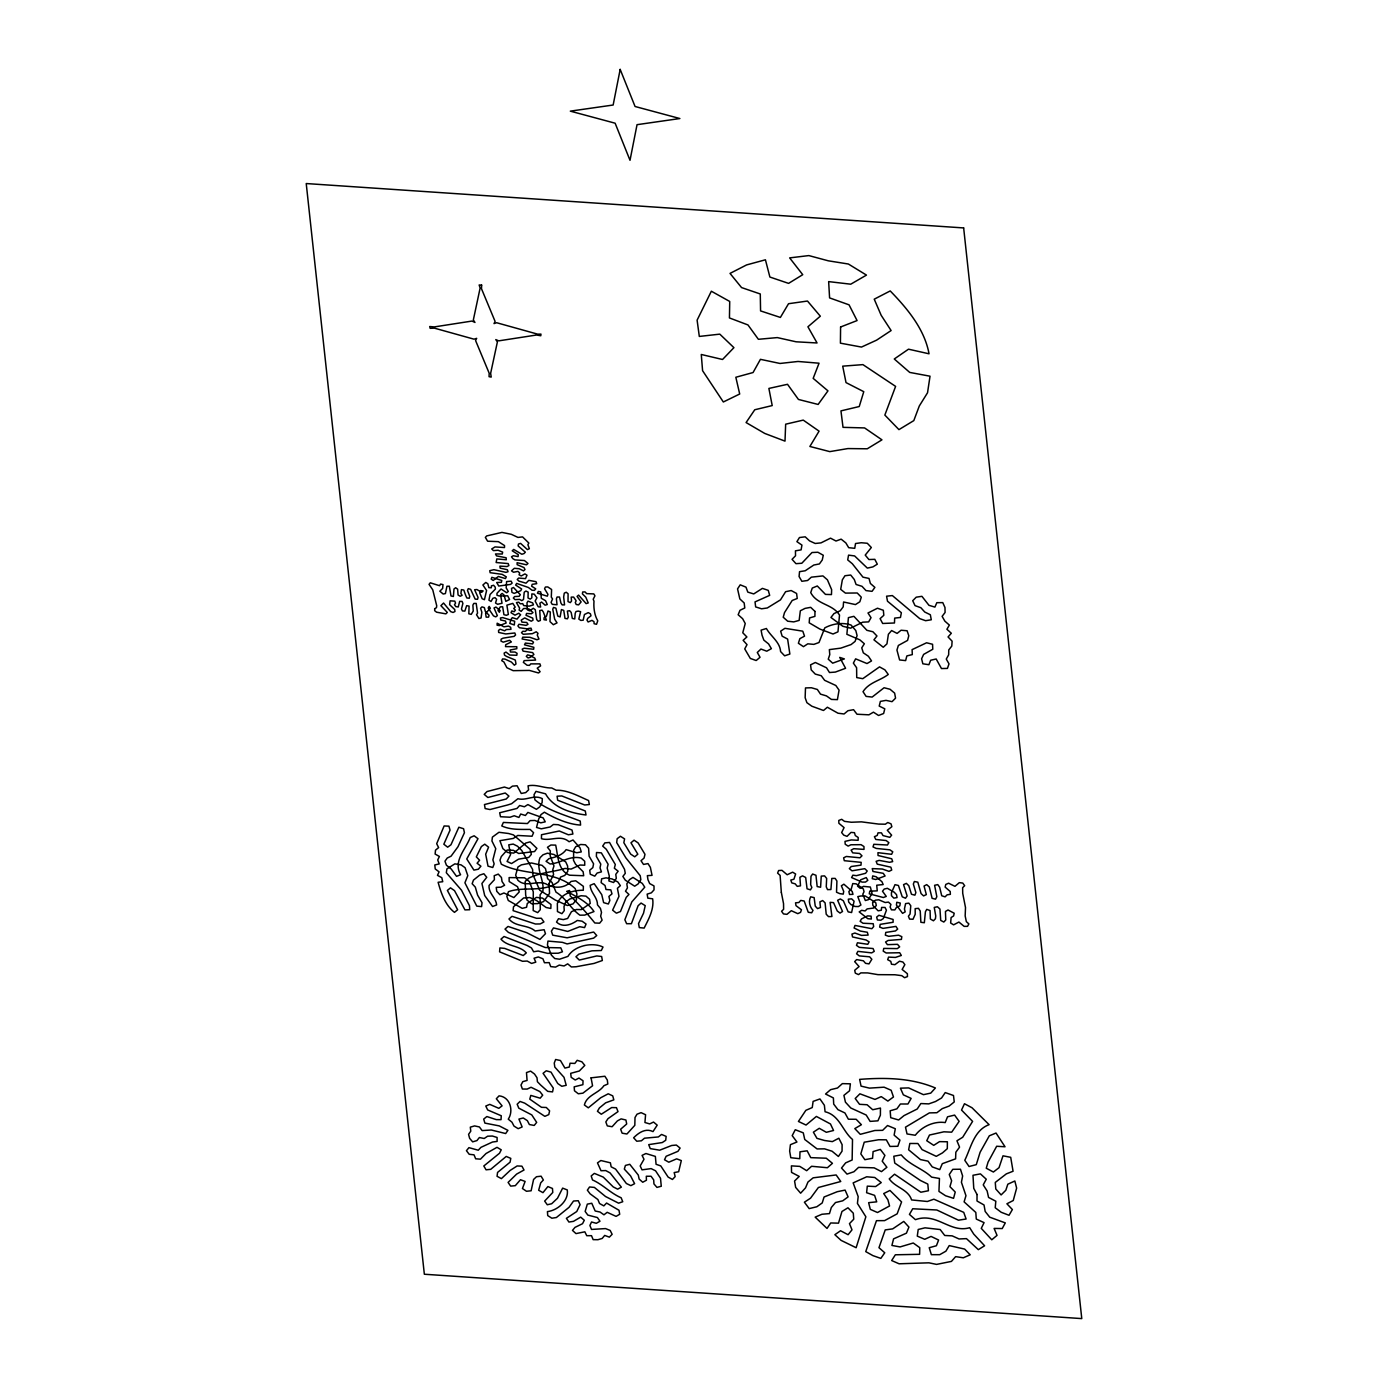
<?xml version="1.0" encoding="UTF-8"?>
<svg xmlns="http://www.w3.org/2000/svg" width="1388" height="1388" viewBox="0 0 1388 1388"><rect width="100%" height="100%" fill="white"/><g stroke="black" fill="none" stroke-linecap="round" stroke-linejoin="round"><path stroke-width="1.5" d="M434.687 608.725L434.687 610.703L436.578 612.195L445.895 613.86L447.283 612.42L440.898 605.671L443.57 603.034L450.701 611.622L453.043 612.472L454.952 611.518L454.726 609.523L449.625 604.648L450.094 600.831L454.796 601.143L455.542 603.121L454.501 604.769L455.837 606.608L458.248 606.972L459.688 601.368L462.065 601.403L462.898 603.381L461.475 608.985L462.447 610.928L464.859 611.084L466.663 605.636L469.075 606.122L468.832 613.791L471.243 614.364L473.239 611.05L472.892 605.116L473.829 603.416L476.205 603.433L477.559 613.114L476.535 614.745L478.912 618.51L481.081 617.955L481.862 612.229L480.578 608.274L481.983 606.868L484.36 607.614L485.366 611.483L489.062 615.266L488.559 617.139L486.164 617.139L485.592 613.305L490.363 608.274L489.183 606.383L488.177 608.031L493.469 615.856L495.724 616.897L497.355 615.665L494.024 607.961L495.95 607.059L500.166 610.547L499.368 612.299L497.997 610.494L500.305 606.851L502.664 606.764L503.931 614.676L506.325 615.283L508.355 614.485L506.88 605.151L512.814 603.398L515.191 607.094L513.751 608.499L515.399 610.165L514.185 611.709L511.825 610.946L511.01 612.698L514.983 615.179L518.748 613.253L520.621 614.763L517.013 619.117L512.276 617.643L511.131 619.239L509.778 623.403L514.289 624.982L514.67 621.234L502.682 617.591L500.426 617.99L500.686 619.985L505.475 621.026L506.134 623.021L499.559 625.572L497.095 625.207L497.164 623.195L504 626.821L508.529 626.075L510.663 627.324L510.975 629.319L506.273 629.562L504.694 630.829L500.114 629.198L498.518 630.447L498.656 632.442L505.787 633.952L514.827 632.98L515.555 634.975L514.115 636.363L503.029 638.185L501.12 639.139L500.999 641.1L503.237 642.158L509.622 640.302L511.374 641.933L505.735 644.691L505.51 646.617L516.804 646.721L516.822 648.699L510.142 650.035L510.524 652.03L515 652.03L517.082 653.332L516.804 655.257L509.795 655.049L505.978 652.082L504.139 653.106L504.521 655.101L506.568 656.437L515.295 660.046L515.989 663.967L514.358 665.199L511.461 662.093L504.972 659.092L502.56 658.936L501.762 660.688L503.879 661.937L506.898 667.732L513.161 670.664L529.401 670.421L538.544 672.972L540.106 671.688L537.243 668.166L540.591 665.876L539.915 663.88L530.754 663.88L529.47 665.373L527.058 665.216L523.363 662.354L524.178 660.619L535.595 660.081L534.762 658.103L529.956 655.5L527.561 654.876L526.295 656.368L528.082 657.964L530.199 657.305L533.894 654.494L532.662 652.62L523.05 651.111L522.218 649.133L524.161 648.213L533.651 649.272L533.86 647.329L524.525 644.795L525.375 643.078L532.61 643.893L533.495 642.176L531.569 640.718L522.114 638.983L522.738 637.161L529.904 637.3L536.913 639.747L538.978 639.035L537.243 635.097L538.006 633.327L536.184 631.783L532.385 633.674L523.224 634.281L521.472 632.668L522.877 631.262L525.289 631.419L528.654 628.417L531.014 628.174L531.691 630.204L529.314 630.395L526.607 628.764L519.372 627.723L517.915 625.936L518.973 624.288L526.121 625.363L527.978 624.34L526.746 622.466L521.94 622.136L521.211 620.141L524.716 617.903L531.274 621.234L533.027 620.124L532.766 618.128L526 615.3L526.572 613.461L531.361 613.774L533.009 612.559L529.019 609.054L525.913 608.447L523.554 608.534L521.177 611.362L519.095 610.043L519.633 608.187L516.44 602.6L518.678 602.166L520.361 603.832L522.703 603.641L523.71 605.584L529.192 606.157L533.443 604.873L532.662 602.895L528.013 601.16L526.989 602.808L527.353 609.818L529.591 610.876L533.304 608.291L535.282 609.714L536.705 619.603L538.318 621.286L540.348 620.488L539.759 610.564L541.997 610.113L543.298 611.969L546.421 620.106L543.975 619.673L544.096 617.695L546.404 616.307L548.034 610.98L550.307 611.987L549.995 621.616L553.344 624.721L557.039 622.882L554.662 619.187L552.754 609.211L553.517 607.441L555.894 608.135L557.785 616.081L560.11 616.949L561.411 609.575L563.754 610.408L564.985 618.406L567.397 618.805L568.265 617.087L567.38 611.102L569.635 610.703L571.179 612.438L572.342 618.423L574.753 618.944L575.222 613.27L576.003 611.518L578.223 611.067L580.618 611.692L578.831 619.065L580.861 620.419L583.186 620.193L584.435 614.52L588.252 612.629L590.421 613.808L590.976 615.821L587.749 618.319L586.968 620.072L588.113 621.98L591.982 620.349L593.995 621.72L594.116 623.715L596.528 624.288L597.76 620.8C594.394 615.127 593.474 607.545 593.995 601.212L593.197 599.234L594.949 595.816L593.821 593.908L586.656 593.63L585.059 591.913L582.7 591.982L582.387 593.891L585.788 597.17L588.234 602.965L586.118 603.606L578.588 595.105L577.078 596.424L581.121 601.906L578.57 604.908L576.159 604.457L575.274 602.496L576.159 600.778L573.591 597.066L571.214 597.118L571.526 601.091L570.277 602.618L568.022 601.594L568.091 593.752L566.2 592.242L564.274 593.162L563.649 596.996L564.552 604.89L562.157 604.873L560.908 602.999L559.503 597.014L557.126 597.031L556.397 598.818L557.039 604.769L552.216 604.335L551.053 602.444L552.563 598.974L551.296 597.118L551.609 589.501L547.774 586.933L545.415 587.02L544.564 588.755L547.965 594.394L547.288 596.181L537.451 593.197L538.301 591.462L540.713 591.895L541.32 598.28L545.588 600.726L547.271 604.561L545.12 605.168L541.598 602.045L539.88 603.207L540.643 607.007L538.232 606.816L535.126 601.039L536.948 597.829L534.259 594.168L531.83 593.925L531.83 597.846L530.233 599.096L528.03 597.968L528.151 592.103L525.913 591.028L524.23 592.208L523.502 599.529L521.732 600.622L519.615 599.373L515.052 599.651L513.317 598.037L514.618 596.562L519.181 596.302L520.309 594.723L513.491 587.488L511.53 588.373L511.929 592.346L514.167 593.405L520.726 590.715L521.645 588.998L515.659 585.077L516.666 583.411L528.377 587.471L532.038 590.247L534.449 590.351L535.716 588.842L531.639 586.187L532.211 584.331L536.722 583.671L536.011 581.676L528.793 580.34L526.035 583.186L518.939 581.138L517.238 579.49L518.609 578.05L525.497 578.64L526.989 575.222L524.924 573.903L521.246 575.951L519.06 574.788L519.702 572.984L517.932 571.388L513.508 572.255L511.513 570.85L514.341 568.299L519.112 568.716L523.554 570.884L524.994 569.514L523.987 567.571L517.169 564.673L517.099 562.695L526.468 564.812L527.978 563.493L524.421 560.526L514.913 559.902L512.831 558.618L511.495 556.779L513.334 555.755L518.088 556.588L518.262 554.645L512.224 550.776L513.734 549.44L521.819 554.246L523.953 553.604L525.341 552.181L518.14 545.952L518.47 544.027L520.587 543.367L527.423 549.613L529.349 548.694L527.891 544.738L528.845 543.055L522.565 536.896L517.967 537.416L511.322 534.311L501.953 532.402L486.685 535.924L485.366 537.399L487.604 541.216L498.379 541.65L504.555 545.571L504.503 547.549L495.013 546.924L491.734 548.954L493.434 550.602L498.101 550.255L502.647 552.112L502.283 554.003L495.481 553.951L496.522 555.877L506.082 557.75L506.325 559.763L496.8 558.93L496.141 562.522L508.181 563.58L508.893 565.575L507.002 566.53L499.906 566.131L500.166 568.126L507.366 569.739L508.043 571.735L505.909 572.359L493.92 569.687L489.756 570.676L490.12 572.689L502.178 574.354L506.29 576.835L505.458 578.57L498.361 576.471L493.208 580.462L491.179 579.108L491.855 577.321L501.762 580.444L501.415 582.353L496.696 582.492L498.76 586.048L510.576 584.4L512.137 583.099L511.114 581.173L506.603 581.572L506.169 587.87L508.286 591.462L506.707 592.745L501.051 588.998L496.991 593.283L496.973 595.261L499.333 595.973L507.678 595.816L509.57 599.495L505.839 601.351L504 594.966L502.126 593.422L500.565 594.741L502.022 603.26L497.633 604.283L495.533 602.999L496.644 599.338L494.996 597.655L492.879 598.28L491.022 601.455L488.94 600.171L490.068 594.498L495.447 589.015L495.152 587.02L493.608 585.285L491.439 585.857L491.265 587.801L488.854 587.644L487.847 583.775L485.8 582.44L482.885 585.007L486.598 590.473L484.429 599.703L482.139 598.714L479.728 592.85L480.682 590.577L483.111 590.924L481.671 592.312L476.934 589.536L474.609 589.726L478.062 597.43L477.559 599.286L475.147 599.113L470.653 589.345L468.276 588.633L467.496 590.403L469.751 596.337L469.283 598.211L466.871 598.002L465.969 596.042A87.392 67.717 21 0 1 463.852 590.074L461.441 589.622L460.903 593.439L462.1 595.331L460.174 596.267L458.075 595.001L457.624 589.154L455.646 587.749L453.997 588.963L453.39 596.493L450.996 595.938L449.33 586.204L446.953 586.256L445.409 593.561L443.188 594.029L439.84 591.201L442.633 588.425L442.998 584.608L440.603 584.07L439.545 585.701L430.297 582.804L429.048 584.331L432.761 589.865L436.717 605.723L436.474 607.649L434.687 608.725M549.11 883.445L549.527 893.386L543.523 901.61L537.555 903.623L531.569 903.727L526.937 899.997L525.67 895.087L525.202 881.38L529.019 878.014C540.782 872.358 552.788 872.167 565.037 868.437L571.11 869.079L579.941 865.036L584.747 865.21L584.695 861.254L581.173 858.062C569.514 855.251 561.359 863.093 550.134 863.995L546.057 861.306L549.006 858.599C555.269 857.333 562.418 855.129 566.148 849.63L576.783 852.753L581.277 851.92L580.028 847.912L573.018 839.983L569.097 841.753C560.787 834.379 550.533 841.44 541.459 838.699L541.494 834.743L559.277 830.996L568.369 834.778L572.897 834.049L572.029 830.041L558.219 824.715L553.413 824.472L550.186 826.97L541.285 828.81L536.531 827.439L538.7 818.972L541.025 814.583L544.374 812.206C555.252 818.521 568.108 824.299 580.583 825.079L580.253 821.089C564.864 814.877 547.635 810.575 534.918 799.852L534.033 794.717L535.976 791.368L545.536 793.815C553.239 807.833 571.041 813.229 586.014 814.982L585.285 810.974L557.646 800.217L557.091 796.209L561.793 795.949L584.695 804.988L589.345 804.537L588.581 800.529C578.258 796.053 567.571 789.928 556.12 790.206L551.73 787.968C543.853 788.211 536.271 784.064 528.065 785.834L528.602 789.824L525.722 792.6L521.246 793.468L517.082 785.764L512.415 786.146L509.153 788.592L504.434 787.048L487.032 791.542L484.221 794.37L487.847 797.493L505.249 793.016L508.928 796.087L506.238 799.002L484.464 804.554L485.141 808.562L489.964 809.534L507.331 805.057L511.582 803.739L517.898 798.742C526.121 800.997 534.154 794.266 542.309 798.655L542.118 802.576L539.724 806.896L536.41 809.308L527.908 804.554L524.404 806.775L519.633 805.508L516.978 808.441L499.68 812.761L500.495 816.734L510.09 817.22L514.219 815.762L518.904 817.445L520.691 814.027L525.41 815.485L527.891 812.431L543.159 817.914L545.241 821.835L540.765 822.841L534.831 820.447L530.095 820.62L527.457 823.552L503.393 822.442L501.779 825.947C510.576 830.007 520.674 829.382 530.129 829.434L533.565 832.696L532.055 836.235L517.759 835.455L513.369 838.404L499.888 840.694L502.872 848.623L507.557 852.458L513.768 853.1L525.774 843.037L530.129 841.874L536.896 848.38L534.571 851.538L518.678 853.481L513.369 850.324L507.158 850.029L501.294 856.552L499.975 860.178L501.311 864.186C523.953 876.054 555.443 869.773 575.205 888.632L576.905 893.889L576.419 899.736L573.071 903.883L567.362 905.496L555.304 900.066L539.741 890.229L532.871 874.579L532.61 869.409L521.715 850.428L517.551 846.246L513.213 844.078L508.754 844.824L510.576 854.557L507.088 861.462L511.513 863.562L518.522 859.172L528.741 857.42L531.361 854.383L530.008 849.144L513.386 834.882L508.598 833.511L498.951 832.279L492.393 837.12L491.942 841.007L495.759 848.693L492.879 859.901L494.145 863.891L492.775 867.5L488.021 866.147L485.679 854.193L488.576 847.166L484.759 844.182L481.393 846.559L476.327 856.882L479.589 860.23L477.09 863.232L480.907 866.199L478.374 869.2L473.915 870.103L466.75 858.946L477.993 838.716L474.158 835.784L470.22 837.537C465.535 849.647 452.887 861.15 460.573 874.735L456.548 876.349L451.239 869.044L446.416 865.192L444.958 861.202L447.248 858.027L451.083 856.17L457.988 846.732L464.425 832.731L463.592 828.723L458.855 827.248L450.961 844.772L447.647 847.183L443.83 844.216L450.042 830.145L448.931 826.155L444.125 825.964L436.682 843.713L438.625 847.6L435.502 850.167L435.121 854.054L439.406 856.483L437.723 859.953L439.181 863.926L434.791 864.95L435.225 868.94L439.076 871.855L437.48 875.36L441.818 877.702L442.737 881.71L438.122 882.282C441.037 893.143 445.392 905.392 454.483 912.35L457.624 909.765L447.387 890.437L450.51 887.852L454.518 890.645L464.963 909.886L469.699 909.73L469.474 905.757L461.475 890.176L446.311 872.74L446.919 868.888L454.865 863.856L461.076 864.863L465.084 867.691L467.791 875.637L464.911 882.803L476.778 906.138L481.601 906.607L482.018 902.721L477.576 895.069L475.321 887.14L472.146 883.722L473.464 880.113L479.675 875.134L483.857 873.746L486.737 877.303L481.914 883.497L484.69 895.52L492.566 906.503L496.644 904.941C496.019 897.654 488.333 893.265 489.062 885.475L494.423 879.68L494.197 875.707L498.257 874.11L501.45 877.528L502.04 881.536L504.607 885.266L500.912 887.192L496.21 887.366L496.765 891.322L499.923 894.705L503.948 892.987L513.89 897.568L519.233 891.946L517.568 886.741L509.17 881.536L509.118 877.58L524.577 877.806L529.435 881.658L533.287 891.842L533.2 910.545L537.677 912.627L540.279 909.678L540.088 894.809L542.916 890.923C544.339 879.454 535.647 869.027 540.036 857.732L543.038 854.782L547.393 853.186L553.951 854.488L565.731 861.913L567.605 865.991L567.813 871.248L564.777 875.412L560.579 877.06L558.479 881.658C544.061 893.178 524.369 886.012 508.424 891.686L506.863 896.457L508.286 900.482L522.235 908.359L526.572 907.266L527.284 903.467L536.41 897.377L542.465 898.105L550.984 904.508L550.828 908.463L546.126 907.509L536.497 900.482L529.8 897.55L523.606 897.967L513.508 906.78L513.109 910.649L536.549 918.301L541.32 918.249L543.94 921.944L540.21 923.94L535.456 924.009L511.999 916.34L508.962 918.977C515.434 927.167 527.683 924.443 535.143 930.984L544.148 929.717L545.467 933.708L539.949 939.398L526.763 932.701L508.025 926.438L505.006 929.11L508.407 932.389L545.224 947.518L560.787 947.848L562.452 951.786L558.288 953.209L547.618 953.365L538.18 951.023L533.634 951.752L531.448 947.935L527.162 945.506L504.035 936.501L500.981 939.138C507.418 946.824 519.754 945.332 526.295 952.879L523.259 955.534L504.712 948.403L499.888 947.935L499.593 951.838L522.513 961.277L527.232 961.051L531.552 963.428L535.803 962.162L534.05 958.223L538.318 956.957L542.934 958.778L544.443 962.734L549.197 962.63L550.706 966.603L555.547 967.106L559.26 965.094L564.083 965.961L567.692 963.845L571.353 966.95L576.072 966.759L594.047 963.428L602.34 960.513L601.646 956.505L596.805 955.933L579.299 960.08L575.933 956.766L578.935 954.094L591.982 950.832L601.299 950.52L603.017 947.067C592.381 941.723 574.164 945.766 567.952 956.384L559.59 959.212L554.749 958.535L551.418 955.17L549.37 950.069L547.445 944.968L547.948 941.081L562.418 942.348L567.119 943.927L593.648 938.132L596.736 935.529L593.665 932.042L567.119 937.802L552.702 935.165L551.4 931.175L553.5 927.913L567.727 931.435L579.75 926.698L584.574 927.6L586.048 924.044L582.11 921.198L577.269 920.452C571.336 924.824 562.591 927.947 556.519 922.048L558.496 918.717L563.32 919.619L567.64 918.457L571.44 911.725L576.454 909.504L581.329 909.591L590.23 903.432L589.588 899.303L585.979 896.128L581.121 895.746L569.653 899.077L565.645 902.113L563.979 906.659L564.274 910.615L561.897 913.686L557.456 911.552L557.334 903.536C561.168 893.404 573.4 890.124 583.29 890.263L583.376 886.342L575.69 880.79L571.11 881.415C564.795 888.65 553.534 888.736 545.744 883.774C536.601 880.148 525.688 887.869 517.845 880.2L515.659 875.186L517.967 866.98L521.437 864.845L531.413 862.972L542.083 865.366L545.501 868.61L547.618 878.673L552.077 882.525L556.015 892.154C565.87 898.001 570.798 908.828 579.906 915.178L584.678 915.108L593.995 911.569C587.783 902.061 576.541 896.648 566.668 891.374L569.566 890.506L570.225 895.919C579.022 904.351 587.193 913.495 594.827 922.985L599.633 923.194L602.114 920.157L600.657 916.184L601.507 912.419L600.431 908.411L597.482 904.872C597.621 897.255 590.473 892.727 590.178 885.336L594.168 883.67L601.75 894.653L603.641 902.651L608.36 903.987L609.853 900.448L608.916 896.44L611.987 893.855L610.807 889.864L605.983 889.5L605.029 885.492L601.108 882.629L601.646 878.812L606.053 877.841L612.212 878.986L617.799 881.953L620.367 885.648L617.4 888.337L618.979 896.318L612.611 910.164L616.393 913.165L620.453 911.569L626.231 897.342L628.955 894.462L625.502 891.217L627.445 887.869L626.821 883.844L629.51 879.662L632.98 877.407L642.314 883.427L644.743 887.192L631.835 901.888L624.86 919.758L626.63 923.697L631.401 923.697L638.098 905.739L641.065 903.05L645.229 905.653L643.529 913.2L638.532 923.593L639.313 927.6L644.136 928.086C648.664 919.047 654.234 909.244 652.655 898.817L647.814 898.14L647.138 894.132L651.371 892.814L654.026 889.881L654.008 885.926L649.688 883.583L647.953 879.645L647.346 875.654L652.048 875.342L650.365 867.344L647.988 863.579L643.511 864.446L641.013 860.716L644.067 858.062L644.986 854.331L638.116 842.915L634.073 840.191L630.967 842.794L637.821 854.193L634.75 856.812L630.673 854.106L623.837 842.69L624.583 838.89L620.436 836.27L617.157 838.716L616.688 842.568L625.815 857.819L640.232 875.741L640.84 879.749L638.133 883.913L634.68 886.203L625.329 880.2L622.865 876.453L625.277 873.347L624.548 869.339L609.523 842.447L604.856 842.88L602.67 846.09L606.261 849.248L615.318 864.498L614.364 868.229L618.146 871.23L615.769 874.336L616.307 878.344L613.635 882.525L608.916 880.964L609.263 875.967L607.181 868.021L608.118 864.273L601.334 852.857L596.51 852.51L596.372 856.431L600.778 864.099L600.015 867.899L601.438 871.872L597.118 873.035L594.775 876.158L590.23 874.197L589.726 870.207L592.832 867.621L593.578 863.822L589.119 856.188L588.599 848.259L585.493 844.789L580.67 844.477L575.673 846.767L573.712 850.115L573.487 860.265L575.5 864.151L583.134 871.733L583.689 875.741L569.548 875.203C557.612 870.293 558.08 855.719 555.686 845.119L550.897 845.014L547.462 847.287L550.325 850.896L550.203 855.823L553.968 865.939L552.806 869.599L553.569 874.614L549.11 883.445M591.062 1077.851L592.555 1085.763L582.891 1093.171L578.31 1093.779L574.493 1090.812L574.164 1086.839L582.891 1084.687L583.047 1080.766L578.97 1078.042L575.257 1080.038L571.179 1077.331L570.694 1073.34L579.317 1070.998L584.799 1065.394L581.902 1061.82L577.182 1060.311L574.858 1063.434L570.052 1063.225L569.288 1067.025L564.916 1068.083L560.457 1060.536L555.634 1059.495L554.246 1063.069L554.801 1067.077L564.014 1077.314L566.217 1085.312L561.793 1086.284L557.768 1083.542L551.019 1072.126L546.247 1070.79L543.072 1073.323L553.326 1088.123L552.545 1091.905L547.705 1091.35L540.713 1085.086L537.416 1081.738L537 1077.747L534.501 1074.017L530.615 1071.12L526.486 1072.577L527.076 1080.419L522.808 1081.651L520.986 1085.052L522.391 1089.025L527.162 1089.077L531.049 1087.272L539.845 1091.575L542.691 1095.167L540.175 1098.186L530.806 1095.41L529.782 1099.14L541.494 1107.312L546.299 1107.485L549.613 1110.816L548.781 1114.599L544.859 1116.351L524.699 1103.13L520.032 1101.447L517.169 1104.223L518.8 1108.162L531.778 1114.911L536.67 1122.389L534.207 1125.442L529.383 1124.54L527.371 1120.671L523.276 1117.982L518.921 1119.075L522.148 1126.969L518.175 1128.67L513.994 1126.084L511.964 1122.215L508.268 1119.162C513.89 1110.782 510.125 1096.798 499.038 1095.861L496.331 1098.758L502.092 1105.872L498.83 1108.335L489.756 1104.362L485.783 1106.045L487.674 1109.949L501.259 1115.761L501.033 1119.665L496.262 1119.613L486.841 1116.542L483.701 1119.11L484.88 1123.1L499.281 1125.911L507.904 1130.352L505.666 1133.545L491.3 1130.005L482.122 1130.595L479.398 1126.952L474.575 1125.911L470.306 1127.16L470.775 1131.168L468.571 1134.36L469.647 1138.351L472.666 1141.856L476.917 1140.589L479.381 1137.535L484.204 1138.49L487.622 1136.199L492.358 1136.026L497.095 1137.466L497.112 1141.422L492.532 1142.012L480.959 1147.338L478.253 1150.218L468.936 1147.65L466.437 1150.687L469.213 1154.295L474.037 1154.833L475.65 1158.789L480.456 1159.171L486.043 1153.515L497.008 1147.321L501.241 1149.819L499.507 1153.255L483.805 1165.989L486.078 1169.806L490.71 1169.338L506.221 1156.447L510.784 1158.373L510.073 1162.19L497.563 1172.426L497.06 1176.295L501.398 1178.638L510.159 1170.431L517.134 1165.955L521.923 1166.163L524.022 1170.015L516.648 1174.075L508.095 1182.42L510.663 1186.115L515.312 1185.664L520.465 1179.731L525.115 1181.431L522.443 1188.527L526.486 1191.268L531.118 1190.783L533.582 1179.47L536.479 1176.729L541.094 1176.191L543.367 1179.991L540.695 1182.888L538.665 1190.279L542.968 1192.656L547.878 1186.567L552.459 1188.458L552.788 1192.448L544.651 1201.088L547.288 1204.767L551.678 1203.743L557.49 1198.26L562.643 1188.128L567.258 1189.932C568.976 1200.793 557.438 1210.475 547.427 1211.603L547.722 1215.593L551.851 1218.213L556.397 1217.519L569.028 1207.334L573.539 1201.019L578.241 1200.724L580.097 1204.628L576.749 1211.533L566.391 1218.334L568.924 1222.047L573.452 1221.353L580.687 1217.137L584.296 1220.26L582.544 1223.696L574.996 1227.374L572.481 1230.393L575.985 1233.602L584.834 1231.815L586.76 1235.702L591.514 1235.684L593.144 1239.64L597.916 1239.71L602.184 1238.443L604.7 1235.424L609.349 1237.142L612.143 1234.314L610.165 1230.427L605.567 1228.588L591.514 1229.438L589.9 1225.483L591.531 1221.995L596.302 1223.296L599.98 1221.249L597.413 1217.554L587.853 1215.107L585.146 1211.446L587.315 1204.142L591.774 1203.257L595.174 1211.013L599.998 1212.019L603.971 1214.812L607.181 1212.314L616.081 1216.374L619.707 1214.274L618.996 1210.267L606.591 1203.049L603.832 1205.894L599.529 1203.5L597.898 1199.544L590.108 1193.819L587.367 1190.175L589.57 1186.966L594.394 1187.417L605.55 1196.525L618.597 1203.17L622.744 1201.73L621.147 1197.775C610.512 1193.212 603.051 1184.623 592.503 1179.939L591.201 1175.948L594.342 1173.38L603.26 1177.093L613.236 1186.914L617.643 1189.152L621.356 1187.139L610.095 1172.929L605.741 1170.57L601.021 1170.726L597.482 1162.884L600.848 1160.524L610.39 1162.814L611.171 1166.822L615.561 1169.078L626.387 1183.513L630.863 1185.647L634.611 1183.669L630.62 1175.948L624.322 1169.112L625.415 1165.434L629.77 1164.306L638.289 1175.081L639.157 1179.089L642.731 1182.246L646.426 1180.234L646.305 1176.261L651.059 1176.243L653.696 1179.921L653.939 1183.895L656.958 1187.399L661.278 1186.237L660.497 1178.256L655.552 1170.795L651.111 1168.609L642.019 1169.858L640.18 1165.955L643.997 1159.275L642.071 1155.389L645.906 1153.515L655.362 1156.412L656.073 1164.289L660.757 1165.903L668.131 1177.076L672.451 1179.47L675.175 1176.59L674.169 1172.582L678.645 1171.732L681.317 1160.594L676.667 1158.841L668.79 1162.207L664.522 1159.761L666.136 1156.273L677.951 1151.329L680.103 1148.084L676.355 1145.065L671.705 1145.482L659.682 1150.201L650.243 1148.605L648.716 1144.632L662.267 1142.55L665.72 1140.277L666.136 1136.39L661.573 1134.43L658.38 1136.946L644.5 1138.195L641.395 1140.797L636.762 1141.231L633.639 1137.778C638.619 1132.712 645.68 1127.854 652.985 1131.602L657.201 1125.148L653.522 1122.059L649.688 1123.916L644.934 1122.51L645.576 1114.72L641.082 1112.656L637.005 1114.2L635.01 1117.514L634.819 1125.321L626.942 1133.996L622.119 1133.181L620.644 1129.225L626.699 1124.002L625.919 1120.012L621.113 1118.884L617.4 1120.897L612.108 1126.726L607.285 1125.894L605.827 1121.92L607.961 1118.693L618.007 1111.615L616.463 1107.659L611.692 1107.555L601.299 1114.234L597.447 1111.302L599.39 1107.954L605.636 1102.835L613.826 1099.851L612.733 1095.861L608.222 1093.796L600.744 1097.735L588.286 1107.832L584.383 1104.969C586.812 1094.976 598.766 1093.38 603.884 1085.728L607.823 1084.011L607.302 1080.003L604.873 1076.255L591.062 1077.851M481.636 285.095L481.497 288.739L495.1 321.426L494.024 323.595L496.626 322.727L537.677 334.161L540.973 334.109L540.782 335.757L536.531 335.011L498.726 340.858L495.794 339.592L497.39 341.951L490.641 373.32L491.213 377.085L489.062 376.686L489.166 373.181L475.581 340.546L476.674 338.342L474.019 339.175L434.409 328.141L430.159 328.314L429.707 326.527L434.253 326.926L471.989 321.062L474.974 322.45L473.343 319.934L480.127 288.027L479.138 284.974L481.636 285.095M977.031 1194.495L976.996 1201.002L984.023 1204.975L985.185 1211.464L989.731 1217.189L1005.294 1222.897L1002.223 1228.554L994.103 1228.415L997.035 1235.372L991.778 1239.779L981.264 1228.363L984.075 1222.637L976.285 1219.063L975.816 1212.453L964.105 1201.869L965.961 1195.693L961.416 1182.264L962.63 1176L960.461 1169.234L952.775 1169.321L949.271 1174.526L951.63 1180.754L949.947 1186.671L955.239 1192.049L953.556 1198.33L945.575 1195.745L938.947 1191.407L939.45 1178.464L931.643 1177.128C922.5 1168.418 909.383 1165.018 901.246 1154.885L893.803 1156.239L894.74 1163.057L920.504 1180.511L927.809 1184.085L928.433 1190.748L920.851 1192.223L894.549 1174.213L889.222 1178.88C895.26 1187.59 908.186 1189.221 911.604 1199.943L927.358 1201.487L933.881 1199.197L963.74 1212.366L966.1 1219.011L958.449 1220.191L936.813 1209.989L912.714 1208.757L909.435 1214.396L915.438 1219.67C936.657 1211.984 949.965 1233.516 969.692 1227.703L973.717 1234.071L984.595 1245.765L978.332 1249.651L966.464 1238.634L959.039 1238.964L952.168 1235.858L944.725 1235.476L940.179 1229.542L924.998 1227.825L918.214 1229.473L917.277 1236.118L924.738 1239.293L931.053 1236.413L938.6 1240.039L936.414 1245.747L929.231 1247.708L931.365 1254.665L939.711 1254.683L945.887 1251.195L949.236 1245.591L964.66 1249.096L970.212 1254.787L963.324 1257.788L955.621 1256.643L951.439 1261.397L936.588 1264.399L928.919 1262.82L899.094 1263.791L891.669 1260.547L895.347 1254.787L919.619 1254.318L919.758 1247.656L913.252 1243.006L900.066 1246.927L891.911 1245.452L893.577 1238.859L906.433 1233.169L908.932 1227.096L903.761 1221.423L892.675 1228.883L885.232 1229.907L878.968 1247.691L884.746 1252.774L880.825 1258.396L872.913 1255.62L865.748 1251.612L876.47 1220.677L884.59 1220.625L897.151 1213.841L901.575 1201.939L889.951 1190.436L883.705 1193.576L887.904 1199.839L889.552 1205.964L877.511 1212.522L870.311 1209.364L868.628 1202.667L876.713 1201.835L874.614 1195.363L866.598 1192.708L867.292 1186.15L875.637 1186.549L881.241 1182.576L874.77 1177.492L866.702 1176.781L853.152 1182.888L858.183 1196.63L857.42 1203.431L865.869 1216.773L856.136 1247.725L841.111 1240.386L834.865 1234.695L840.555 1230.757L848.103 1234.713L852.006 1229.82L849.473 1223.643L853.741 1219.202L853.29 1213.181L847.947 1207.786L841.961 1211.481L838.508 1223.158L830.701 1222.967L827.022 1228.449L815.172 1217.137L821.939 1214.257L829.469 1213.598L831.325 1207.508L835.489 1202.546L842.724 1200.811L848.103 1196.89L845.101 1190.106L837.276 1191.702L824.073 1196.994L822.216 1202.945L816.821 1206.762L809.187 1208.601L804.398 1202.199L810.54 1198.191L818.382 1187.503L840.764 1181.5L836.166 1174.959L813.177 1177.822L807.972 1182.021L805.526 1187.868L800.633 1193.194L795.654 1187.399L794.561 1181.015L799.228 1176.434L791.542 1172.392L791.403 1165.868L799.783 1166.388L806.671 1170.691L811.581 1166.284L827.404 1167.724L832.436 1163.335L826.276 1158.217L810.731 1157.644L807.157 1150.808L799.991 1151.797L799.766 1158.702L790.796 1157.713L789.651 1151.068L790.414 1144.684L796.938 1142.012L792.201 1135.644L795.272 1129.728L803.27 1132.834L804.745 1139.479L817.098 1148.934L824.559 1148.848L832.054 1151.207L838.404 1156.464L842.048 1151.155L842.117 1144.666L838.838 1138.229L832.366 1141.613L824.576 1140.502L816.959 1138.351L813.385 1132.174L819.25 1128.305L826.346 1132.296L833.546 1130.491L830.458 1123.968L816.387 1116.438L806.029 1125.043L798.43 1121.452L805.855 1110.331L812.258 1107.555L813.108 1101.395L819.961 1098.949L824.385 1105.282L825.079 1111.753C839.619 1115.223 842.499 1131.116 852.51 1139.479L852.145 1159.986L845.656 1162.866L841.51 1168.037L847.027 1174.109L853.95 1171.732L858.565 1167.36L874.162 1167.846L881.467 1171.628L886.897 1167.273L882.213 1161.166L884.902 1155.389L880.339 1149.42L873.104 1151.572L872.566 1158.251L864.863 1159.691L860.82 1153.896L864.238 1142.203L878.673 1139.739L886.325 1139.826L890.02 1146.453L897.828 1146.28L899.962 1140.138L894.115 1135.141L895.312 1128.739L887.522 1125.529L882.647 1130.335L874.856 1130.491L860.265 1134.326L854.817 1128.6L861.393 1124.714L856.153 1119.283L848.38 1119.214L844.928 1112.95L837.936 1109.654L833.702 1104.102L833.39 1097.925L825.548 1094.022L830.597 1089.667L837.485 1088.019L842.36 1083.629L850.376 1083.82L849.56 1090.76L843.921 1095.358L845.431 1102.159L850.809 1108.006L866.199 1115.032L870.12 1121.383L877.927 1120.827L880.391 1115.171L880.46 1108.058L872.705 1109.741L867.101 1104.744L859.536 1104.31L855.216 1098.515L859.901 1093.813L874.995 1099.417L881.241 1096.624L887.869 1101.083L893.473 1096.971L891.165 1090.274L884.087 1087.186L869.443 1088.123L861.046 1086.11L859.64 1079.378C885.457 1077.4 911.517 1077.903 935.391 1087.984L930.758 1093.119L923.454 1094.664L908.637 1087.914L900.413 1088.175L903.345 1094.837L911.135 1098.394L907.96 1103.998L900.413 1103.998L896.874 1108.856L890.176 1110.782L890.714 1117.687L898.643 1119.977L904.022 1115.605L917.208 1109.012L920.851 1103.547L928.745 1103.894L935.512 1101.517L941.567 1097.977L945.228 1092.582L953.487 1095.496L954.25 1101.951L949.097 1106.08L942.261 1108.63L936.883 1112.725L929.387 1112.898L905.496 1127.177L907.023 1133.944L915.282 1135.263C922.031 1126.414 934.193 1120.914 945.211 1122.58L947.536 1116.802L954.614 1115.102L959.125 1121.365L951.7 1132.174L943.892 1131.81L929.474 1135.037L926.75 1140.728L933.725 1145.343L939.537 1141.63L947.379 1141.769L947.31 1148.674L942.469 1152.908L936.258 1156.343L922.1 1149.628L917.902 1143.521L909.851 1143.469L908.62 1149.802L920.452 1159.57L928.034 1161.166L932.268 1166.909L939.78 1169.633L942.313 1163.682L955.603 1158.841L955.829 1152.231L959.559 1147.165L956.939 1140.78L962.699 1137.258L972.589 1121.383L961.537 1110.07L964.469 1103.738L971.999 1107.745L989.106 1124.662C974.098 1130.162 971.027 1147.494 964.781 1160.299L969.05 1166.51L976.285 1164.653L980.101 1152.266L989.314 1135.8L996.046 1133.042L1005.016 1146.766L996.671 1146.262L988.048 1162.155L986.261 1168.228L993.392 1172.027L999.013 1167.69L1003.004 1155.822L1010.707 1157.314L1013.067 1171.246L1006.352 1173.866L995.265 1182.437L995.786 1188.978L1001.112 1194.929L1005.814 1190.279L1007.827 1184.19L1014.836 1180.997L1016.641 1188.111L1013.257 1200.516L1006.89 1203.778L1012.373 1209.555L1009.024 1215.281L1001.216 1212.279L995.213 1207.751L995.821 1201.227L988.568 1197.428L987.128 1190.956L983.225 1184.884L986.261 1179.21L980.431 1173.884L972.988 1175.272L973.751 1188.336L977.031 1194.495M781.323 892.31L783.543 903.675L783.613 909.296L781.583 911.291L783.474 913.929L786.927 914.345L791.334 910.702L797.77 913.651L800.546 912.367L801.449 909.782L796.001 905.67L795.532 902.825L798.863 902.512L800.737 900.413L804.19 901.02L808.25 912.28L811.702 912.784L813.004 910.355C809.69 907.006 808.267 901.055 810.696 896.822L814.131 897.62L815.259 906.138L817.532 908.585L820.481 907.526L819.909 901.87L822.668 900.552L825.097 902.894L826.207 914.224L828.532 916.635L831.915 916.514L830.093 902.356L833.529 902.616L837.259 910.996L840.035 913.078L842.516 911.482L837.641 900.292L840.365 898.956L843.349 900.795L848.155 911.881L851.607 912.541L854.088 901.194L851.642 898.851L848.328 899.164L848.693 902.027L850.861 904.525L854.956 906.468L858.374 906.572L860.924 905.028L857.801 896.613L860.976 895.971L865.349 896.023L875.707 902.651L876.331 905.583L873.59 908.047L867.136 908.914L865.14 910.944L861.705 910.32L859.189 911.899L867.83 918.7L871.334 919.03L871.091 916.149L867.587 915.889L861.532 918.908L860.126 921.285L863.006 923.246L873.208 923.714L873.677 926.577L871.855 928.711L855.008 925.432L854.088 928.017L860.456 931.088L867.327 932.25L868.125 935.096L861.48 935.391L854.887 933.031L851.937 934.089L852.544 936.952L866.147 940.006L869.114 941.879L867.778 944.291L857.437 942.782L856.483 945.367L859.328 947.362L873.069 948.542L874.249 951.353L871.681 952.879L857.905 951.353L856.587 953.782L859.293 955.916L869.617 956.8L871.838 959.264L868.992 963.879L865.539 963.324L863.405 960.808L856.622 959.576L854.678 961.641L859.085 966.569L854.713 970.264L855.303 973.127L858.513 974.602L860.872 972.884L867.656 972.919L877.962 974.654L894.913 974.758L901.784 975.66L904.577 977.707L907.457 976.579L907.388 973.734L902.131 969.449L904.855 964.643L902.929 962.04L899.511 961.207L894.93 964.677L891.478 964.226L890.784 961.364L887.661 959.698L888.563 957.113L895.416 957.425L901.333 955.465L899.719 952.741L886.186 952.983L883.219 951.127L883.757 948.403L897.325 948.611L899.65 946.842L897.515 944.326L887.383 944.655L885.561 942.018L888.112 940.457L901.419 939.398L901.801 936.657L898.574 935.2L888.702 936.327L885.353 935.165L885.752 932.424L895.486 930.949L897.689 929.075L895.919 926.403L882.976 928.381L879.68 927.08L880.2 924.356L893.091 922.274L893.109 919.463L878.899 915.265L876.661 917.104L877.407 919.966L880.842 920.209L883.306 918.578L886.429 910.233L885.024 907.457L881.606 907.44L881.328 910.216L878.136 910.823L872.879 905.462L872.584 902.547L875.429 900.17L878.76 899.788L885.197 902.53L888.476 902.096L890.923 904.421L890.124 907.041L891.443 909.834L894.861 909.921L896.336 907.579L899.84 905.844L900.274 903.067L896.787 902.252L896.422 905.063L902.582 913.356L905.184 911.864L904.438 909.001L905.583 903.605L908.845 903.137L910.771 905.739L910.06 914.015L908.394 916.254L909.574 919.082L913.009 919.255L915.213 914.293L915.16 908.654L918.474 908.325L920.227 910.996L920.886 922.291L924.339 922.742L925.414 911.795L926.733 909.366L930.064 910.563L930.376 919.03L933.447 920.782L935.425 918.735L935.738 915.976L934.245 907.422L937.42 906.763L939.954 909.036L940.717 920.4L943.823 922.048L945.749 919.984L945.436 911.482L948.021 909.973L954.198 913.235L953.608 915.941L951.11 917.52L950.641 922.985L953.591 924.859L958.9 922.048L964.14 926.369L967.54 926.351L968.859 923.922L966.343 921.632L965.163 915.941L965.51 907.561L962.717 893.317L962.63 887.695L964.66 885.7L962.786 883.08L959.334 882.647L954.961 886.325L948.629 883.219L945.783 884.416L945.141 887.106L950.225 891.495L950.364 894.34L947.119 894.826L945.107 896.839L941.723 895.763L939.659 887.227L937.75 884.607L934.592 885.301L936.831 896.717L935.547 899.164L932.111 898.314L929.283 886.897L926.716 884.642L924.044 886.03L926.334 894.601L923.575 895.902L921.077 893.594L917.815 882.178L914.362 881.501L913.339 884.052L915.872 892.605L914.9 895.173L911.482 894.271L908.793 885.718L906.364 883.375L903.553 884.624L907.127 895.971L905.496 898.227L902.252 896.804L898.418 885.475L895 884.659L891.408 892.883L891.478 895.711L893.82 898.123L897.047 897.568L896.544 894.705L894.271 892.258L887.366 888.303L884.243 889.049L882.508 891.252L886.273 896.422L883.358 897.515L869.287 893.855L869.756 891.148L877.251 890.87L876.73 885.232L883.184 884.555L881.953 881.744L876.175 876.782L872.705 875.915L872.254 878.691L875.759 879.506L885.093 875.984L883.254 873.33L872.983 871.473L872.237 868.61L882.386 869.027L888.979 871.369L891.721 870.05L890.888 867.188L877.216 864.134L876.14 861.306L879.177 860.386L889.517 862.295L892.675 861.618L891.738 858.773L878.049 855.511L877.945 852.683L891.616 854.297L892.762 851.798L889.899 849.838L876.227 848.415L873.017 846.923L873.833 844.286L887.435 845.014L888.858 842.637L886.117 840.538L875.776 839.462L874.405 836.686L877.216 835.455L878.031 832.835L881.432 832.835L882.994 835.576L889.812 837.328L891.616 835.177L887.296 830.25L891.859 826.693L891.027 823.847L887.747 822.494L885.371 824.212L878.587 824.073L861.428 821.852L851.347 822.251L844.459 821.349L841.683 819.302L838.786 820.447L838.873 823.275L844.078 827.612L841.649 832.557L843.713 835.108L847.027 836.357L851.018 832.384L854.47 832.696L855.286 835.559L858.2 837.485L858.131 840.295L851.278 839.931L844.997 841.388L845.205 844.234L848.155 846.107L850.896 844.772L861.046 844.667L863.978 846.559L863.995 849.387L853.759 848.693L851.104 850.133L852.735 852.857L859.571 853.447L861.983 855.806L859.953 857.801L846.333 856.465L843.626 857.836L844.303 860.699L861.185 862.347L860.994 865.14L851.226 866.511L849.352 868.628L851.989 870.814L864.759 868.68L867.205 871.022L865.609 873.295L856.344 875.672L852.891 875.169L851.59 877.58L862.104 882.109L865.505 882.074L867.83 880.322L866.251 877.58L860.716 879.819L857.576 886.151L860.213 888.32L863.51 886.377L870.345 887.036L872.028 893.404L868.437 899.667L865.331 900.517L862.798 894.202L864.03 891.738L863.301 888.875L856.223 883.878L852.77 883.583L851.295 888.875L848.849 891.564L849.56 894.479L852.978 894.34L852.197 891.443L843.887 884.191L841.371 885.77L843.713 891.408L843.227 894.132L839.775 893.629L836.53 892.224L836.912 881.068L835.194 878.396L831.794 878.431L830.909 889.535L827.526 889.621L826.259 886.828L826.658 878.431L824.576 875.88L821.245 876.123L820.603 887.244L817.168 886.568L815.953 875.273L812.639 874.024L810.991 876.279L810.644 884.677L811.859 887.487L810.453 889.864L807.07 888.788L805.682 877.494L802.559 875.863L799.904 877.285L800.494 885.822L797.25 886.359L795.168 883.826L791.75 882.889L790.813 880.044L793.919 879.246L795.619 874.024L792.652 872.167L787.169 874.752L781.982 870.363L778.616 870.536L777.61 873.104L780.108 875.394L781.323 892.31M840.59 326.995L840.417 343.166L861.48 347.069L876.609 340.147L891.113 330.552L881.189 315.319L874.232 299.183L890.211 290.942C907.318 308.5 924.564 329.182 929.04 353.801L908.515 349.186L894.271 358.989L909.73 372.418L930.029 376.2L927.531 392.769L919.29 406.007L913.807 420.616L898.938 429.621L884.85 415.081L895.607 386.385L862.92 364.628L842.707 366.154L846.021 382.602L863.77 391.676L859.241 406.528L840.955 410.883L843.019 427.348L864.568 427.92L881.953 439.84L867.257 448.792L847.929 448.567L829.781 451.621L809.881 446.468L819.076 431.148L803.236 420.113L785.66 424.19L785.001 441.124L764.753 433.438L746.085 422.559L754.76 409.755L772.214 405.574L768.883 388.432L787.516 384.303L798.447 399.449L818.122 404.446L827.959 390.861L813.177 378.369L819.041 363.205L798.031 361.47L780.004 363.465L760.433 359.336L753.059 372.539L735.831 377.258L739.7 394.001L723.339 401.982L702.588 370.7L701.27 354.478L722.541 359.492L733.922 347.659L719.799 334.144L699.309 336.434L697.106 320.16L711.35 291.22L729.724 301.456L729.446 317.939L747.976 324.948L758.386 339.297L777.297 337.596L796.087 341.795L817.064 342.975L807.92 326.787L820.325 316.186L807.486 301.04L788.54 303.712L780.386 317.436L760.572 310.912L760.277 293.978L741.556 287.576L730.019 273.401L746.605 264.917L765.43 259.799L769.889 277.045L788.592 283.378L802.732 274.685L789.651 257.89L808.84 255.583L828.254 260.805L848.363 264.015L866.476 275.102L850.74 284.193L828.653 281.608L829.59 297.899L849.057 304.839L857.073 320.576L840.59 326.995M814.982 611.431L814.912 616.359L809.568 617.938L809.204 622.813L819.822 629.042L833.026 634.004L837.97 631.835L839.514 615.092C832.713 603.867 817.046 604.942 810.731 592.607L812.292 588.044L817.289 585.979L825.461 594.394L831.464 594.585L831.638 589.674L827.422 579.837L822.928 575.916L811.355 577.165L807.573 580.496L801.865 581.294L799.072 576.523L799.54 571.665L805.214 570.763L813.802 565.037L819.388 563.944L822.251 559.989L823.275 555.269L817.896 552.251L811.997 552.528L801.813 563.25L795.966 563.667L792.062 559.329L795.532 555.773L795.445 550.828L801.102 549.874L801.934 545.102L796.903 541.65L799.453 537.538L805.214 536.826L809.551 540.886L815.19 543.471L820.985 542.881L830.527 538.162L836.01 541.025L841.145 539.151L845.847 542.916L848.693 547.687L854.748 548.312L855.529 543.523L861.271 542.743L867.292 543.263L871.334 547.514L865.227 555.096L868.905 559.538L874.804 559.329L877.303 564.17L872.879 566.911L867.344 568.108L854.609 555.929L848.554 555.148L847.704 559.919L852.336 563.754L862.972 577.165L869.009 578.432L870.38 583.446L874.874 587.384L872.046 591.34L865.991 590.594L862 586.309L856.084 584.487L854.297 579.507L850.705 575.031L844.962 575.742L842.343 579.837L840.694 589.362L845.431 593.11L857.229 592.988L861.306 597.204L859.831 601.785L855.459 604.578L843.574 601.993L843.193 606.868L840.243 610.755L833.962 613.6L830.944 617.469L842.828 626.283L850.584 628.174L862.746 622.171L868.645 621.893L871.022 617.677L867.986 612.993L877.494 608.222L883.341 610.286L883.826 615.283L880.096 618.632L882.664 623.472L894.462 622.986L894.687 618.094L900.465 617.469L901.367 612.715L887.487 601.212L886.585 596.198L892.363 595.573L919.758 618.632L925.605 620.696L931.279 619.777L930.342 614.763L924.772 612.039L920.869 607.718L915.022 605.619L912.714 600.726L916.219 597.187L921.91 596.32L928.971 605.324L934.905 607.094L936.831 602.687L942.764 602.618L944.985 607.528L945.089 612.472L942.122 616.359L944.864 621.147L949.357 625.086L946.911 629.267L951.318 633.258L948.056 636.953L952.116 641.187L951.786 646.079L948.767 649.931L948.646 654.858L946.269 659.074L949.01 663.863L947.414 668.409L941.48 668.548L936.189 658.988L930.671 660.237L928.902 664.713L922.846 663.794L921.597 658.779L923.627 654.407L932.771 649.254L932.562 644.275L926.577 642.783L912.09 649.636L912.315 654.598L906.85 655.917L905.635 660.601L899.598 659.959L896.943 650.052L898.366 645.455L907.579 640.406L908.793 635.739L907.11 630.759L901.072 630.239L897.099 633.414L891.634 630.551L888.389 634.264L886.949 643.876L883.254 647.259L873.937 639.833L876.956 635.982L872.896 631.748L866.893 630.308L853.898 616.324L848.415 617.643L846.871 634.299L859.831 639.851L864.36 643.772L861.74 647.849L863.319 652.828L868.385 656.246L871.525 660.914L867.014 663.551L855.633 658.849L853.377 663.117L856.604 667.732L856.726 677.587L862.781 678.68L879.524 666.882L884.919 669.866L888.251 674.464C880.235 680.658 868.905 682.376 863.024 691.692L866.112 696.394L872.15 697.071L884.069 687.754L890.055 689.263L894.635 693.133L895.555 698.147L892.033 701.669L886.012 700.367L880.391 701.391L879.211 706.076L884.781 708.8L883.636 713.501L878.569 715.479L873.434 712.165L868.923 714.82L857.003 714.23L853.568 709.684L847.947 710.725L844.078 713.97L838.022 713.224L827.369 707.238L823.5 710.483L811.841 706.214L806.896 702.675L805.144 697.713L805.491 687.928L811.407 687.754L817.359 689.472L820.516 694.139L826.45 695.891L831.412 699.413L837.415 699.639L839.063 690.131L835.836 685.499L824.611 680.311L821.245 675.73L815.277 674.1L811.199 669.866L810.557 664.869L815.329 662.492L826.519 667.802L829.486 672.521L835.333 672.087L845.57 668.287L839.723 657.391L844.372 658.918L832.679 663.169L828.254 659.179L829.781 654.598L829.347 649.619L840.833 648.127L851.087 644.57L855.077 641.412L857.09 635.6L855.806 630.586L851.052 625.051C842.533 622.119 832.609 623.68 824.802 627.879L818.989 642.523L813.836 644.379L807.799 643.824L803.461 646.669L798.395 643.251L799.87 638.654L804.519 636.155L802.784 631.176L784.931 628.313L780.646 631.176L782.155 636.172L787.621 639.07L789.859 654.043L784.636 655.813L780.594 651.579C779.987 641.95 770.808 636.433 766.384 628.504L761.092 630.152L762.029 635.166L763.851 640.128L768.553 643.893L771.381 648.664L766.766 651.198L760.936 649.046L757.293 652.481L760.034 657.27L756.182 660.532L750.335 658.45L744.731 648.907L747.022 644.657L743.135 640.319L746.883 636.971L742.771 632.772L745.235 623.524L742.632 618.701L738.156 614.745L739.995 610.304L744.783 607.961L744.176 602.965L739.839 598.922L737.549 588.894L740.22 584.834L745.981 587.141L747.802 592.121L753.736 593.925L762.411 588.373L768.275 590.368L769.663 595.365L755.02 601.906L755.662 606.92L761.578 608.794L767.286 607.979L780.49 599.859L785.608 591.704L791.177 590.542L796.608 593.474L797.233 598.471L792.184 600.484L784.515 612.611L783.231 617.244L787.69 621.217L793.745 621.893L799.141 620.419L800.338 610.772L805.075 608.378L810.696 607.337L814.982 611.431M620.176 69.4L613.149 105.02L570.312 111.144L615.127 123.202L630.013 160.297L637.04 124.677L679.877 118.535L635.062 106.494L620.176 69.4M963.654 227.927L306.228 183.546L424.346 1274.236L1081.773 1318.6L963.654 227.927"/></g></svg>
